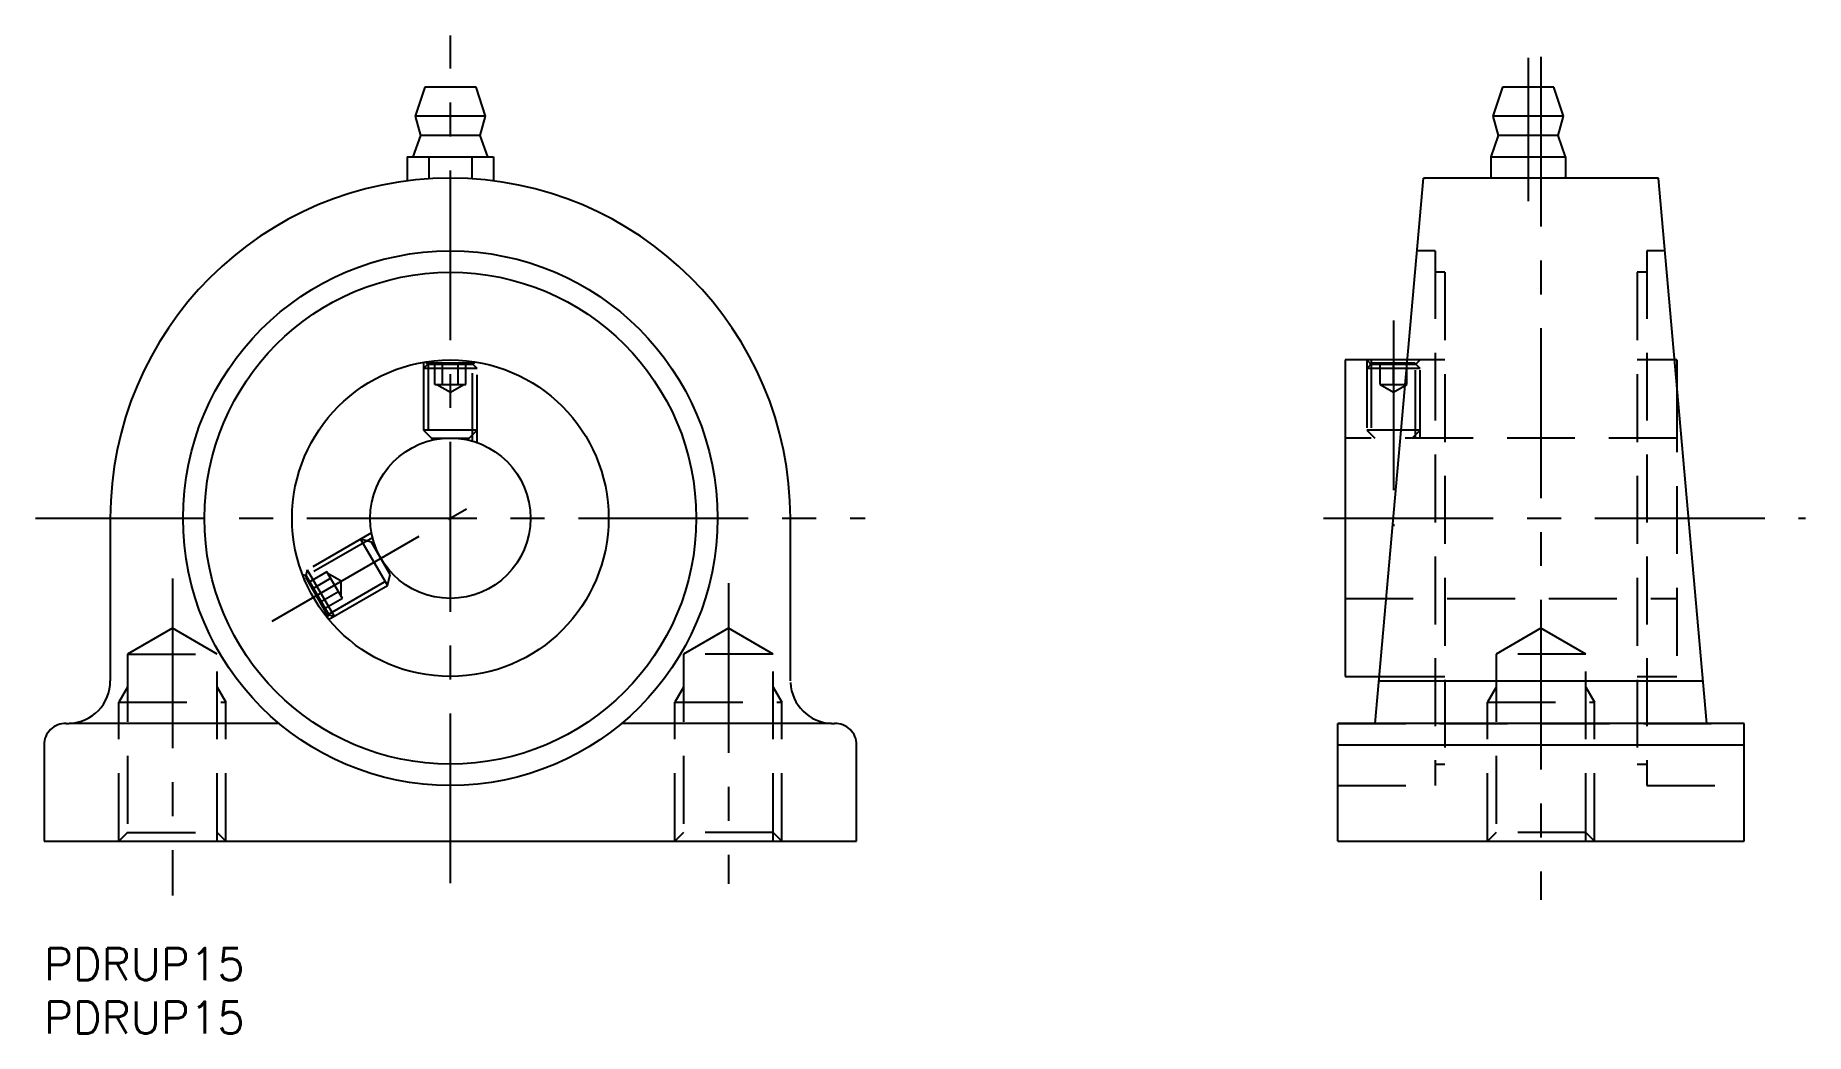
# Model space of a CAD drawing. Extents: x -1 to 165, y -8 to 85.
import ezdxf

# ---------------------------------------------------------------- set-up
doc = ezdxf.new("R2010")
doc.units = 0
doc.header["$LTSCALE"] = 0.5
doc.linetypes.add('CENTER', pattern=[50.8, 31.75, -6.35, 6.35, -6.35])
doc.linetypes.add('DASHED', pattern=[19.05, 12.7, -6.35])
for name, color, linetype in [('MSM_CENTER', 1, 'CENTER'), ('MSM_CONTINUOUS', 7, 'CONTINUOUS'), ('MSM_DASHED', 4, 'DASHED'), ('MSM_NARROW', 5, 'CONTINUOUS'), ('MSM_PART_NUMBER', 7, 'CONTINUOUS')]:
    doc.layers.add(name, color=color, linetype=linetype)
doc.styles.get("Standard").update_dxf_attribs({"font": 'txt.shx', "height": 3, "bigfont": 'bigfont.shx'})

msp = doc.modelspace()

# ---------------------------------------------------------------- linework, layer by layer
at = {"layer": 'MSM_CENTER'}
for p, q in [((38, 6.06), (38, 85.35)), ((138.8, 83.27), (138.8, 69.84)), ((140, 83.36), (140, 4.52)), ((126.2, 58.7), (126.2, 39.46)), ((-0.81, 40.2), (76.81, 40.2)), ((21.33, 30.58), (39.5, 41.07)), ((119.65, 40.2), (164.75, 40.2)), ((12, 34.56), (12, 4.93)), ((64, 34.13), (64, 6.01))]:
    msp.add_line(p, q, dxfattribs=at)
at = {"layer": 'MSM_CONTINUOUS'}
for p, q in [((35.6, 80.5), (34.7, 77.8)), ((40.4, 80.5), (35.6, 80.5)), ((41.3, 77.8), (40.4, 80.5)), ((136.4, 80.5), (135.5, 77.8)), ((141.2, 80.5), (136.4, 80.5)), ((142.1, 77.8), (141.2, 80.5)), ((34.7, 77.8), (35.2, 76)), ((41.3, 77.8), (34.7, 77.8)), ((40.8, 76), (41.3, 77.8)), ((142.1, 77.8), (135.5, 77.8)), ((135.5, 77.8), (136, 76)), ((141.6, 76), (142.1, 77.8)), ((35.2, 76), (34.5, 74)), ((40.8, 76), (35.2, 76)), ((41.5, 74), (40.8, 76)), ((136, 76), (135.3, 74)), ((141.6, 76), (136, 76)), ((142.3, 74), (141.6, 76)), ((33.96, 74), (42.04, 74)), ((33.96, 74), (33.96, 71.74)), ((35.98, 74), (35.98, 71.94)), ((40.02, 74), (40.02, 71.94)), ((42.04, 74), (42.04, 71.74)), ((135.3, 74), (142.3, 74)), ((135.3, 74), (135.3, 72)), ((142.3, 74), (142.3, 72)), ((124.5, 21), (129, 72)), ((151, 72), (129, 72)), ((155.5, 21), (151, 72)), ((127.5, 55), (121.7, 55)), ((121.7, 55), (121.7, 25.4)), ((152.7, 55), (152.5, 55)), ((152.7, 55), (152.7, 52.73)), ((6.2, 40.2), (6.2, 25)), ((69.8, 25), (69.8, 40.2)), ((121.7, 25.4), (124.89, 25.4)), ((124.85, 25), (155.15, 25)), ((21.99, 21), (2.36, 21)), ((73.64, 21), (54.01, 21)), ((121, 10), (121, 21)), ((159, 21), (121, 21)), ((159, 10), (159, 21)), ((0, 19), (0, 10)), ((76, 10), (76, 19)), ((0, 10), (76, 10)), ((121, 10), (159, 10))]:
    msp.add_line(p, q, dxfattribs=at)
for radius in [25, 23, 14.8, 7.5]:
    msp.add_circle((38, 40.2), radius, dxfattribs=at)
for centre, radius, start, end in [((38, 40.2), 31.8, 0, 180), ((2.2, 25), 4, 272.3396, 360), ((73.81, 25), 4, 182.5359, 267.5651), ((2, 19), 2, 88.0898, 180), ((2.2, 25), 4, 268.0898, 272.3396), ((73.8, 25), 4, 267.6604, 271.9102), ((74, 19), 2, 360, 91.9102)]:
    msp.add_arc(centre, radius, start, end, dxfattribs=at)
at = {"layer": 'MSM_DASHED'}
for p, q in [((130.1, 65.2), (128.4, 65.2)), ((130.1, 65.2), (130.1, 15.2)), ((151.6, 65.2), (149.9, 65.2)), ((149.9, 65.2), (149.9, 15.2)), ((131, 63.2), (130.1, 63.2)), ((131, 63.2), (131, 17.2)), ((149.9, 63.2), (149, 63.2)), ((149, 63.2), (149, 17.2)), ((35.5, 54.79), (35.5, 47.27)), ((35.99, 54.7), (35.5, 54.21)), ((35.69, 54.81), (35.93, 54.57)), ((35.93, 54.85), (35.93, 47.41)), ((40.01, 54.7), (35.99, 54.7)), ((36.56, 52.7), (36.56, 54.7)), ((37.28, 52.7), (37.28, 54.7)), ((38.72, 52.7), (38.72, 54.7)), ((39.44, 52.7), (39.44, 54.7)), ((40.5, 54.21), (40.01, 54.7)), ((40.07, 47.41), (40.07, 54.85)), ((40.07, 54.57), (40.31, 54.81)), ((40.5, 47.27), (40.5, 54.79)), ((123.7, 55), (123.7, 47.7)), ((123.7, 55), (124.13, 54.57)), ((124.19, 54.7), (123.7, 54.21)), ((124.13, 55), (124.13, 47.7)), ((128.21, 54.7), (124.19, 54.7)), ((124.95, 52.7), (124.95, 54.7)), ((126.2, 52.7), (126.2, 54.7)), ((127.45, 52.7), (127.45, 54.7)), ((131, 55), (127.5, 55)), ((128.7, 54.21), (128.21, 54.7)), ((128.27, 47.7), (128.27, 55)), ((128.27, 54.57), (128.7, 55)), ((128.7, 47.7), (128.7, 55)), ((152.5, 55), (149, 55)), ((40.5, 54.21), (35.5, 54.21)), ((40.07, 54.57), (35.93, 54.57)), ((128.7, 54.21), (123.7, 54.21)), ((128.27, 54.57), (124.13, 54.57)), ((36.56, 52.7), (39.44, 52.7)), ((36.75, 52.7), (38, 51.98)), ((38, 51.98), (39.25, 52.7)), ((124.95, 52.7), (127.45, 52.7)), ((124.95, 52.7), (126.2, 51.98)), ((126.2, 51.98), (127.45, 52.7)), ((152.7, 52.73), (152.7, 25.4)), ((40.5, 48.45), (35.5, 48.45)), ((35.5, 48.45), (36.25, 47.7)), ((39.75, 47.7), (40.5, 48.45)), ((123.7, 48.45), (124.45, 47.7)), ((128.7, 48.45), (123.7, 48.45)), ((127.95, 47.7), (128.7, 48.45)), ((36.25, 47.7), (39.75, 47.7)), ((152.7, 47.7), (121.7, 47.7)), ((30.63, 38.83), (24.12, 35.07)), ((30.72, 38.38), (24.27, 34.66)), ((29.61, 38.24), (32.11, 33.91)), ((30.63, 37.97), (29.61, 38.24)), ((32.38, 34.93), (30.63, 37.97)), ((24.52, 34.81), (24.19, 34.9)), ((24.62, 35.36), (24.44, 34.69)), ((24.52, 34.81), (26.59, 31.23)), ((24.62, 35.36), (27.12, 31.03)), ((26.45, 35.2), (24.72, 34.2)), ((26.34, 31.08), (32.79, 34.8)), ((27.9, 32.7), (26.45, 35.2)), ((27.8, 34.31), (26.55, 35.03)), ((32.11, 33.91), (32.38, 34.93)), ((24.44, 34.69), (26.45, 31.21)), ((26.81, 34.58), (25.08, 33.58)), ((27.54, 33.33), (25.8, 32.33)), ((26.62, 30.74), (33.13, 34.5)), ((27.8, 32.87), (27.8, 34.31)), ((27.9, 32.7), (26.16, 31.7)), ((121.7, 32.7), (152.7, 32.7)), ((12, 29.92), (7.81, 27.5)), ((16.19, 27.5), (12, 29.92)), ((26.45, 31.21), (27.12, 31.03)), ((26.5, 30.89), (26.59, 31.23)), ((64, 29.92), (59.81, 27.5)), ((68.19, 27.5), (64, 29.92)), ((140, 29.92), (135.81, 27.5)), ((144.19, 27.5), (140, 29.92)), ((7.81, 27.5), (7.81, 10)), ((7.81, 27.5), (16.19, 27.5)), ((16.19, 10), (16.19, 27.5)), ((59.81, 27.5), (59.81, 10)), ((68.19, 27.5), (59.81, 27.5)), ((68.19, 10), (68.19, 27.5)), ((144.19, 27.5), (135.81, 27.5)), ((135.81, 27.5), (135.81, 10)), ((144.19, 10), (144.19, 27.5)), ((124.89, 25.4), (131, 25.4)), ((149, 25.4), (152.7, 25.4)), ((7.81, 24.41), (7, 23)), ((16.19, 24.41), (17, 23)), ((59.81, 24.41), (59, 23)), ((68.19, 24.41), (69, 23)), ((135.81, 24.41), (135, 23)), ((144.19, 24.41), (145, 23)), ((7, 10), (7, 23)), ((7, 23), (17, 23)), ((17, 10), (17, 23)), ((59, 10), (59, 23)), ((59, 23), (69, 23)), ((69, 10), (69, 23)), ((135, 10), (135, 23)), ((135, 23), (145, 23)), ((145, 10), (145, 23)), ((121, 21), (159, 21)), ((121, 21), (159, 21)), ((130.1, 17.2), (131, 17.2)), ((149, 17.2), (149.9, 17.2)), ((121, 15.2), (130.1, 15.2)), ((149.9, 15.2), (159, 15.2)), ((7.81, 10.81), (7, 10)), ((7.81, 10.81), (16.19, 10.81)), ((17, 10), (16.19, 10.81)), ((59.81, 10.81), (59, 10)), ((68.19, 10.81), (59.81, 10.81)), ((69, 10), (68.19, 10.81)), ((135.81, 10.81), (135, 10)), ((144.19, 10.81), (135.81, 10.81)), ((145, 10), (144.19, 10.81))]:
    msp.add_line(p, q, dxfattribs=at)
at = {"layer": 'MSM_NARROW'}
msp.add_line((121, 19), (159, 19), dxfattribs=at)

# ---------------------------------------------------------------- texts
at = {"layer": 'MSM_PART_NUMBER'}
for p in [(0, -3), (0, -8)]:
    msp.add_text('PDRUP15', height=3, dxfattribs=at).set_placement(p)

doc.saveas('drawing.dxf')
